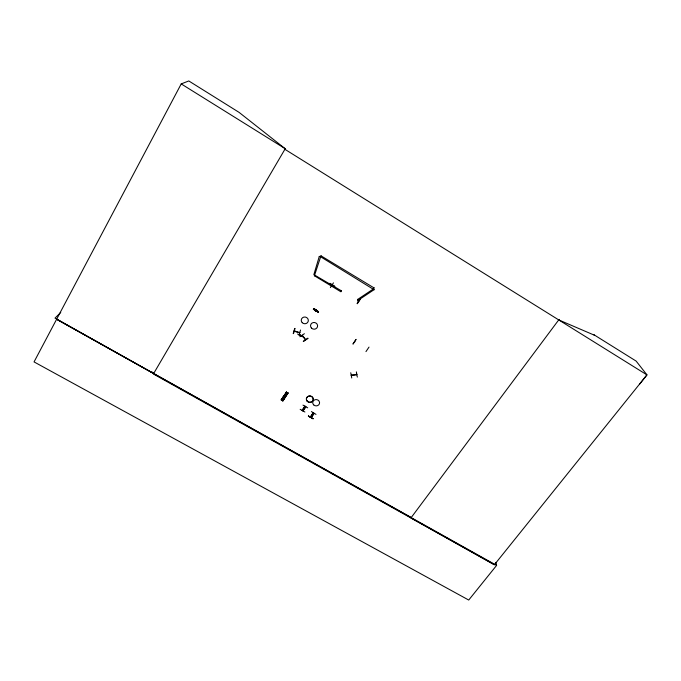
<?xml version="1.0" encoding="UTF-8"?>
<svg xmlns="http://www.w3.org/2000/svg" width="681" height="681" viewBox="0 0 681 681"><rect width="100%" height="100%" fill="white"/><g stroke="black" fill="none" stroke-linecap="round" stroke-linejoin="round"><path stroke-width="1.02" d="M360.436 299.07L357.321 303.743M357.321 377.112L356.359 371.886M358.598 300.891L358.521 301.351L358.01 300.883M358.436 301.13L358.01 301.036L358.666 301.002M356.742 374.295L356.725 374.507M374.141 289.629L358.215 300.253M356.18 374.439L356.291 374.312M357.091 303.522L360.198 298.908M358.206 300.389L357.568 299.359M354.622 341.487L354.75 341.981M351.83 375.214L351.754 375.01M353.047 344.016L356.086 339.376L353.039 343.905M351.413 375.554L351.37 375.069L351.413 375.554L356.716 374.712M351.745 377.998L350.766 372.754M351.822 375.052L351.873 375.248M351.26 375.137L356.742 374.499M332.132 285.543L332.762 285.637L332.285 285.092M314.384 275.745L340.9 291.791L341.504 290.736M334.669 286.548L329.723 283.534M330.37 287.586L333.443 282.845M332.549 285.603L332.711 285.365M332.013 284.905L331.758 285.441M332.302 284.939L332.6 285.765M316.001 414.38L311.396 411.571M308.425 415.972L313.132 418.747L308.374 416.108M313.941 413.324L311.072 417.479M313.354 413.001L310.51 417.257L313.286 412.95M307.727 407.825L302.977 405.118M304.909 412.005L300.159 409.315M305.088 406.319L302.262 410.6L305.071 406.216M318.274 312.153L313.337 309.183L318.231 312.23C316.725 308.706 308.118 306.416 318.546 311.66M304.296 408.617L303.82 408.277M316.035 309.923L316.325 309.583M316.197 310.153L316.469 309.915M315.601 310.596L315.363 311.089M315.669 311.081L315.839 310.876M312.196 415.606L312.511 415.138L312.026 414.984M313.354 309.157L313.643 308.697L318.538 311.745M307.838 338.168L303.283 341.3M314.367 275.882L321.006 255.69M302.211 335.256L305.633 339.47M374.15 289.774L320.41 256.643M341.496 290.872L313.856 274.622L319.312 256.311M300.423 334.848L300.159 335.256M299.972 335.078L300.253 334.882M299.844 336.737L304.398 333.707M300.542 330.021L299.036 335.188M299.64 332.788L299.708 332.345M299.138 332.49L299.18 332.66M285.152 397.159L283.56 396.248M284.649 397.9L283.058 396.989M287.986 393.082L287.442 392.775L287.995 393.09L282.913 400.896L281.398 400.019M283.679 399.389L282.087 398.487M295.026 328.438L293.502 333.605M294.822 330.949L294.703 331.417L294.864 331.017M294.26 331.034L294.311 330.855M294.728 328.446L293.196 333.613M294.771 331.375L294.405 331.017M313.107 418.772L308.391 416.065M297.546 334.013L302.458 336.789M639.799 383.897L646.95 374.882L284.82 149.258L285.152 148.679L239.091 112.382L188.79 80.954L181.214 83.908L34.05 361.909L468.724 600.046L496.602 565.4L495.887 562.412M318.376 311.983L313.473 309.021M281.602 400.139L286.599 392.213L281.091 399.849L281.619 400.156M286.42 392.069L281.219 399.849M281.508 400.053L286.599 392.213M287.476 392.792L282.368 400.581L282.811 400.768M287.765 392.835L282.385 400.598L287.569 392.784M282.683 400.76L287.859 392.98M357.568 299.504L373.511 288.872L374.107 287.816M302.024 410.456L304.85 406.174M303.045 411.043L305.88 406.761M310.272 417.104L313.098 412.839M311.294 417.7L314.137 413.435M365.961 351.609L369.008 347.097M559.101 319.406L410.915 517.952L494.346 564.796M60.754 312.434L55.008 318.121L153.668 373.511L152.186 372.013M304.058 408.949L303.573 408.719L304.049 408.881M312.315 415.614L311.872 415.419M303.42 341.479L307.991 338.389M294.328 331.06L299.776 332.609L299.291 332.413M358.172 300.866L358.657 301.113M286.267 392.06L287.884 392.963L282.913 400.896M294.286 331.255L299.666 332.779M319.287 256.439L320.393 256.763M558.718 319.908L594.309 335.163L594.053 334.814L636.148 361.1L646.95 374.882L494.457 564.651L153.387 373.997L285.228 148.722L181.214 83.908M411.23 517.526L56.659 319.278L496.602 565.4M285.901 392.86L287.254 393.635M285.773 392.843L287.365 393.754M320.981 255.818L374.116 287.952M329.876 283.287L334.831 286.292M305.318 339.7L302.092 335.41M305.633 406.531L302.79 410.898L305.641 406.531M283.713 396.938L284.505 397.159L283.713 396.938M284.198 398.598L282.598 397.695L284.198 398.598M283.339 399.917L281.747 399.015L283.339 399.917M313.669 404.872A3.439 3.15 6.5 0 0 319.449 403.671A3.439 3.15 6.5 0 0 315.329 399.653A3.439 3.15 6.5 0 0 313.669 404.872M307.318 401.347A3.448 3.167 7.4 0 0 313.115 400.139A3.448 3.167 7.4 0 0 308.97 396.104A3.448 3.167 7.4 0 0 307.318 401.347M307.335 401.254A3.448 3.158 7.4 0 0 313.115 400.045A3.448 3.158 7.4 0 0 308.987 396.019A3.448 3.158 7.4 0 0 307.335 401.254M311.506 328.123A3.55 3.362 9.6 0 0 317.474 326.829A3.55 3.362 9.6 0 0 313.217 322.556A3.55 3.362 9.6 0 0 311.506 328.123M302.236 322.675A3.558 3.371 11.7 0 0 308.204 321.372A3.558 3.371 11.7 0 0 303.93 317.082A3.558 3.371 11.7 0 0 302.236 322.675"/></g></svg>
